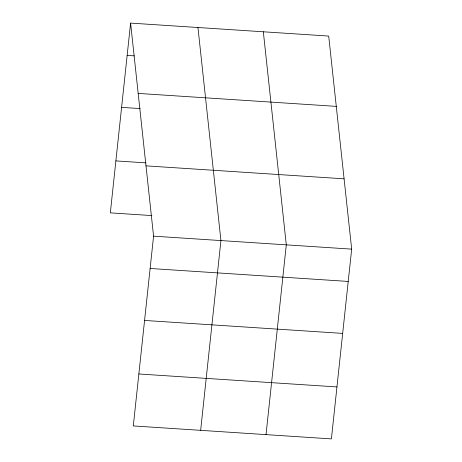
<?xml version="1.0" encoding="UTF-8"?>
<svg xmlns="http://www.w3.org/2000/svg" width="462" height="462" viewBox="0 0 462 462"><rect width="100%" height="100%" fill="white"/><g stroke="black" fill="none" stroke-linecap="round" stroke-linejoin="round"><path stroke-width="0.69" d="M130.602 23.1L153.575 236.169L133.299 425.935L331.398 438.9L351.674 249.133L328.701 36.065L130.602 23.1L110.326 212.867L151.882 215.587M200.652 430.341L220.928 240.581L197.955 27.506M266.025 434.621L286.301 244.854L263.328 31.786M127.148 55.405L134.315 55.873M138.184 93.411L336.284 106.376M121.598 107.369L140.229 108.587M115.875 160.903L145.969 162.872M145.998 165.858L344.098 178.823M153.575 236.169L351.674 249.133M150.121 268.474L348.227 281.439M144.571 320.437L342.671 333.402M138.848 373.972L336.948 386.937"/></g></svg>
